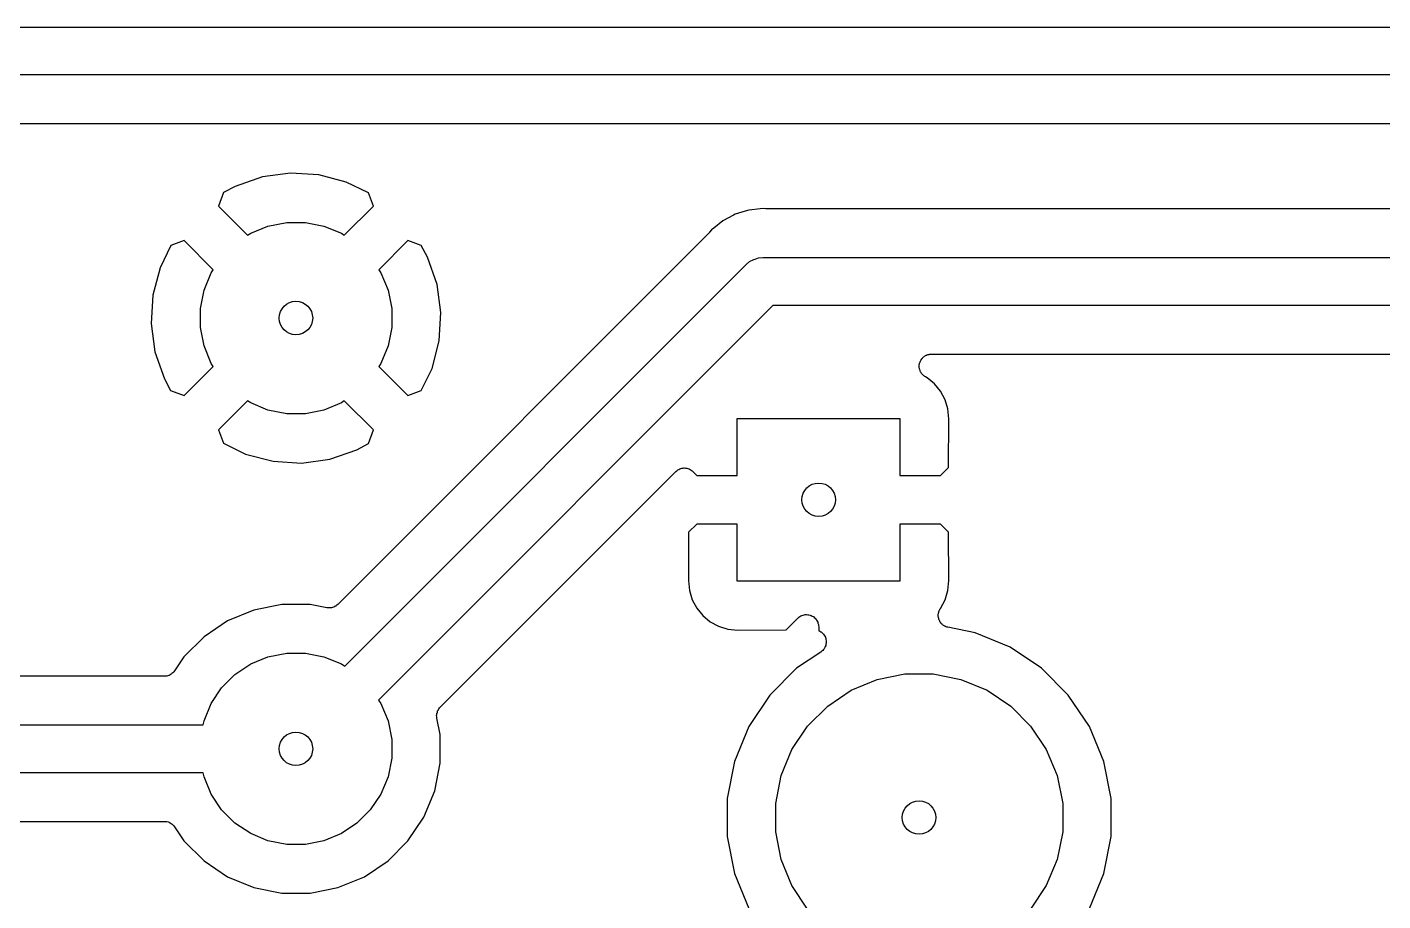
# Model space of a CAD drawing. Extents: x 1.5 to 15, y -8.3 to -3.1.
# Drawn here: x 11.07 to 11.628, y -3.479 to -3.12 of the extents above; entities that cross this region are included whole.
import ezdxf

# ---------------------------------------------------------------- set-up
doc = ezdxf.new("R2010")
doc.units = 0
doc.header["$MEASUREMENT"] = 0
doc.layers.add('BLACK', color=7, linetype='CONTINUOUS')

msp = doc.modelspace()

# ---------------------------------------------------------------- linework, layer by layer
at = {"layer": 'BLACK', "linetype": 'CONTINUOUS'}
for p, q in [((6.51743, -3.12008), (12.5717, -3.12008)), ((12.5681, -3.13976), (6.52102, -3.13976)), ((10.2319, -3.15976), (12.5577, -3.15976)), ((11.1668, -3.18172), (11.1556, -3.18557)), ((11.1784, -3.18013), (11.1668, -3.18172)), ((11.19, -3.18083), (11.1784, -3.18013)), ((11.2013, -3.1838), (11.19, -3.18083)), ((11.2105, -3.18824), (11.2013, -3.1838)), ((11.1508, -3.18814), (11.1488, -3.19376)), ((11.1556, -3.18557), (11.1508, -3.18814)), ((11.2125, -3.19376), (11.2105, -3.18824)), ((11.1488, -3.19376), (11.1607, -3.2057)), ((11.2005, -3.2057), (11.2125, -3.19376)), ((11.3654, -3.19578), (11.3613, -3.19702)), ((11.367, -3.19531), (11.3654, -3.19578)), ((11.3654, -3.19578), (11.3654, -3.19578)), ((11.3671, -3.1953), (11.367, -3.19531)), ((11.3716, -3.19486), (11.3671, -3.1953)), ((11.3671, -3.1953), (11.3671, -3.1953)), ((11.3728, -3.19474), (11.3716, -3.19486)), ((11.3716, -3.19486), (11.3716, -3.19486)), ((11.374, -3.19486), (11.3728, -3.19474)), ((11.3742, -3.19486), (11.374, -3.19486)), ((11.3745, -3.19488), (11.3742, -3.19486)), ((12.2631, -3.19488), (11.3745, -3.19488)), ((11.3745, -3.19488), (11.3745, -3.19488)), ((11.162, -3.20485), (11.1691, -3.20189)), ((11.1691, -3.20189), (11.1768, -3.20037)), ((11.1768, -3.20037), (11.1845, -3.20037)), ((11.1845, -3.20037), (11.1921, -3.20189)), ((11.1921, -3.20189), (11.1993, -3.20485)), ((11.3562, -3.19979), (11.3526, -3.20274)), ((11.3607, -3.19738), (11.3562, -3.19979)), ((11.3613, -3.19702), (11.3607, -3.19738)), ((11.3607, -3.19738), (11.3607, -3.19738)), ((11.1607, -3.2057), (11.162, -3.20485)), ((11.3505, -3.20483), (11.1978, -3.35753)), ((11.1993, -3.20485), (11.2005, -3.2057)), ((11.3506, -3.20467), (11.3505, -3.20483)), ((11.3508, -3.20452), (11.3506, -3.20467)), ((11.3516, -3.20352), (11.3508, -3.20447)), ((11.3508, -3.20447), (11.3508, -3.20452)), ((11.3526, -3.20274), (11.3516, -3.20352)), ((11.3526, -3.20274), (11.3526, -3.20274)), ((11.1291, -3.20989), (11.1247, -3.21903)), ((11.1346, -3.2079), (11.1291, -3.20989)), ((11.1466, -3.21984), (11.1346, -3.2079)), ((11.2266, -3.2079), (11.2147, -3.21984)), ((11.2322, -3.20993), (11.2266, -3.2079)), ((11.2348, -3.21474), (11.2322, -3.20993)), ((11.2007, -3.38295), (11.3655, -3.21811)), ((11.2387, -3.22588), (11.2348, -3.21474)), ((11.3655, -3.21811), (11.3658, -3.21773)), ((11.3658, -3.21773), (11.3673, -3.2165)), ((11.3673, -3.2165), (11.369, -3.21559)), ((11.369, -3.21559), (11.3695, -3.21545)), ((11.3695, -3.21545), (11.3709, -3.21502)), ((11.3709, -3.21502), (11.3728, -3.21483)), ((11.3728, -3.21483), (11.3733, -3.21488)), ((11.3733, -3.21488), (12.2643, -3.21488)), ((11.1247, -3.21903), (11.1217, -3.23034)), ((11.1428, -3.22826), (11.1457, -3.2211)), ((11.1457, -3.2211), (11.1466, -3.21984)), ((11.2147, -3.21984), (11.2155, -3.2211)), ((11.2155, -3.2211), (11.2185, -3.22826)), ((11.1413, -3.23587), (11.1428, -3.22826)), ((11.2185, -3.22826), (11.22, -3.23587)), ((11.2402, -3.23747), (11.2387, -3.22588)), ((11.1217, -3.23034), (11.121, -3.24202)), ((11.3769, -3.23457), (11.2146, -3.39687)), ((12.2607, -3.23457), (11.3769, -3.23457)), ((11.1413, -3.24362), (11.1413, -3.23587)), ((11.22, -3.23587), (11.22, -3.24362)), ((11.2395, -3.24914), (11.2402, -3.23747)), ((11.121, -3.24202), (11.1226, -3.2536)), ((11.1428, -3.25123), (11.1413, -3.24362)), ((11.22, -3.24362), (11.2185, -3.25123)), ((11.1457, -3.25839), (11.1428, -3.25123)), ((11.2185, -3.25123), (11.2155, -3.25839)), ((11.2366, -3.26046), (11.2395, -3.24914)), ((11.1226, -3.2536), (11.1265, -3.26475)), ((11.4373, -3.25808), (11.4374, -3.25786)), ((11.4374, -3.25786), (11.4375, -3.25763)), ((11.4375, -3.25763), (11.4376, -3.25741)), ((11.4376, -3.25741), (11.4377, -3.25718)), ((11.4377, -3.25718), (11.4378, -3.25698)), ((11.4378, -3.25698), (11.4379, -3.25677)), ((11.4379, -3.25677), (11.4381, -3.25658)), ((11.4381, -3.25658), (11.4382, -3.25637)), ((11.4382, -3.25637), (11.4384, -3.2562)), ((11.4384, -3.2562), (11.4385, -3.25602)), ((11.4385, -3.25602), (11.4387, -3.25586)), ((11.4387, -3.25586), (11.4389, -3.25569)), ((11.4389, -3.25569), (11.4391, -3.25555)), ((11.4391, -3.25555), (11.4393, -3.2554)), ((11.4393, -3.2554), (11.4395, -3.25528)), ((11.4395, -3.25528), (11.4397, -3.25515)), ((11.4397, -3.25515), (11.4399, -3.25506)), ((11.4399, -3.25506), (11.4402, -3.25494)), ((11.4402, -3.25494), (11.4404, -3.25487)), ((11.4404, -3.25487), (11.4406, -3.25478)), ((11.4406, -3.25478), (11.4409, -3.25473)), ((11.4409, -3.25473), (11.4411, -3.25466)), ((11.4411, -3.25466), (11.4413, -3.25464)), ((11.4413, -3.25464), (11.4416, -3.25459)), ((11.4416, -3.25459), (11.4418, -3.25459)), ((11.4418, -3.25459), (11.4421, -3.25457)), ((11.4421, -3.25457), (11.7863, -3.25457)), ((11.1346, -3.27159), (11.1466, -3.25965)), ((11.1466, -3.25965), (11.1457, -3.25839)), ((11.2155, -3.25839), (11.2147, -3.25965)), ((11.2147, -3.25965), (11.2266, -3.27159)), ((11.2321, -3.26959), (11.2366, -3.26046)), ((11.4371, -3.2588), (11.4372, -3.25856)), ((11.4371, -3.25903), (11.4371, -3.2588)), ((11.4371, -3.25928), (11.4371, -3.25903)), ((11.4371, -3.25953), (11.4371, -3.25928)), ((11.4371, -3.25977), (11.4371, -3.25953)), ((11.4371, -3.26001), (11.4371, -3.25977)), ((11.4371, -3.26025), (11.4371, -3.26001)), ((11.4372, -3.2605), (11.4371, -3.26025)), ((11.4372, -3.25832), (11.4373, -3.25808)), ((11.4372, -3.25856), (11.4372, -3.25832)), ((11.4372, -3.26073), (11.4372, -3.2605)), ((11.4373, -3.26097), (11.4372, -3.26073)), ((11.4374, -3.2612), (11.4373, -3.26097)), ((11.4374, -3.26144), (11.4374, -3.2612)), ((11.4375, -3.26165), (11.4374, -3.26144)), ((11.4376, -3.26187), (11.4375, -3.26165)), ((11.4378, -3.26208), (11.4376, -3.26187)), ((11.4379, -3.2623), (11.4378, -3.26208)), ((11.438, -3.26249), (11.4379, -3.2623)), ((11.4382, -3.26269), (11.438, -3.26249)), ((11.4383, -3.26287), (11.4382, -3.26269)), ((11.4385, -3.26307), (11.4383, -3.26287)), ((11.4387, -3.26322), (11.4385, -3.26307)), ((11.4388, -3.26339), (11.4387, -3.26322)), ((11.439, -3.26353), (11.4388, -3.26339)), ((11.1265, -3.26475), (11.129, -3.26956)), ((11.4392, -3.26369), (11.439, -3.26353)), ((11.4394, -3.26381), (11.4392, -3.26369)), ((11.4396, -3.26394), (11.4394, -3.26381)), ((11.4397, -3.26398), (11.4396, -3.26394)), ((11.4403, -3.26429), (11.4397, -3.26398)), ((11.4433, -3.26679), (11.4403, -3.26429)), ((11.4458, -3.26984), (11.4433, -3.26679)), ((11.129, -3.26956), (11.1346, -3.27159)), ((11.1607, -3.27379), (11.1488, -3.28573)), ((11.162, -3.27463), (11.1607, -3.27379)), ((11.2005, -3.27379), (11.1993, -3.27463)), ((11.2125, -3.28573), (11.2005, -3.27379)), ((11.2266, -3.27159), (11.2321, -3.26959)), ((11.4477, -3.27331), (11.4458, -3.26984)), ((11.4488, -3.27708), (11.4477, -3.27331)), ((11.1691, -3.2776), (11.162, -3.27463)), ((11.1768, -3.27911), (11.1691, -3.2776)), ((11.1845, -3.27911), (11.1768, -3.27911)), ((11.1921, -3.2776), (11.1845, -3.27911)), ((11.1993, -3.27463), (11.1921, -3.2776)), ((11.4493, -3.28124), (11.4488, -3.27708)), ((11.1488, -3.28573), (11.1508, -3.29125)), ((11.2104, -3.29135), (11.2125, -3.28573)), ((11.3622, -3.30447), (11.3622, -3.281)), ((11.3622, -3.281), (11.4291, -3.281)), ((11.4291, -3.281), (11.4291, -3.30447)), ((11.4491, -3.30114), (11.4493, -3.28124)), ((11.1508, -3.29125), (11.1599, -3.29569)), ((11.1599, -3.29569), (11.1712, -3.29866)), ((11.1945, -3.29777), (11.2056, -3.29392)), ((11.2056, -3.29392), (11.2104, -3.29135)), ((11.1712, -3.29866), (11.1829, -3.29936)), ((11.1829, -3.29936), (11.1945, -3.29777)), ((11.3373, -3.30254), (11.3376, -3.30224)), ((11.3376, -3.30224), (11.3377, -3.30223)), ((11.3377, -3.30222), (11.3381, -3.302)), ((11.3377, -3.30223), (11.3377, -3.30222)), ((11.3381, -3.302), (11.3385, -3.30178)), ((11.3385, -3.30177), (11.339, -3.30164)), ((11.3385, -3.30178), (11.3385, -3.30177)), ((11.3385, -3.30178), (11.3385, -3.30178)), ((11.339, -3.30164), (11.3394, -3.30151)), ((11.3394, -3.30151), (11.3395, -3.3015)), ((11.3395, -3.3015), (11.34, -3.30146)), ((11.3395, -3.3015), (11.3395, -3.3015)), ((11.34, -3.30146), (11.3404, -3.30141)), ((11.3404, -3.30141), (11.3404, -3.30142)), ((11.3404, -3.30142), (11.3405, -3.30141)), ((11.3405, -3.30141), (11.3409, -3.30147)), ((11.3409, -3.30147), (11.3414, -3.30151)), ((11.3414, -3.30151), (11.3414, -3.30152)), ((11.3414, -3.30152), (11.3414, -3.30152)), ((11.3414, -3.30152), (11.3419, -3.30166)), ((11.3419, -3.30166), (11.3423, -3.3018)), ((11.3423, -3.3018), (11.3423, -3.30181)), ((11.3423, -3.30181), (11.3424, -3.30181)), ((11.3424, -3.30181), (11.3428, -3.30204)), ((11.3428, -3.30204), (11.3432, -3.30226)), ((11.3432, -3.30226), (11.3432, -3.30227)), ((11.3432, -3.30227), (11.3432, -3.30228)), ((11.3432, -3.30228), (11.3436, -3.30258)), ((11.4458, -3.30447), (11.4491, -3.30114)), ((11.24, -3.39973), (11.3369, -3.30288)), ((11.3369, -3.30283), (11.3373, -3.30254)), ((11.3369, -3.30285), (11.3369, -3.30283)), ((11.3369, -3.30288), (11.3369, -3.30285)), ((11.3369, -3.30285), (11.3369, -3.30285)), ((11.3369, -3.30285), (11.3369, -3.30285)), ((11.3436, -3.30258), (11.3439, -3.30288)), ((11.3439, -3.30288), (11.3455, -3.30447)), ((11.3455, -3.30447), (11.3622, -3.30447)), ((11.4291, -3.30447), (11.4458, -3.30447)), ((11.3455, -3.32447), (11.3422, -3.3278)), ((11.3622, -3.32447), (11.3455, -3.32447)), ((11.3622, -3.34793), (11.3622, -3.32447)), ((11.4458, -3.32447), (11.4291, -3.32447)), ((11.4291, -3.32447), (11.4291, -3.34793)), ((11.4491, -3.3278), (11.4458, -3.32447)), ((11.3422, -3.3278), (11.3421, -3.3477)), ((11.4493, -3.3477), (11.4491, -3.3278)), ((11.3421, -3.3477), (11.3425, -3.35185)), ((11.3425, -3.35185), (11.3436, -3.35562)), ((11.4291, -3.34793), (11.3622, -3.34793)), ((11.4477, -3.35562), (11.4488, -3.35185)), ((11.4488, -3.35185), (11.4493, -3.3477)), ((11.1748, -3.35754), (11.1633, -3.35982)), ((11.1865, -3.35754), (11.1748, -3.35754)), ((11.1933, -3.3589), (11.1865, -3.35754)), ((11.197, -3.35819), (11.1966, -3.3584)), ((11.1974, -3.35787), (11.197, -3.35816)), ((11.197, -3.35816), (11.197, -3.35817)), ((11.197, -3.35817), (11.197, -3.35819)), ((11.1978, -3.35758), (11.1974, -3.35787)), ((11.1978, -3.35753), (11.1978, -3.35754)), ((11.1978, -3.35754), (11.1978, -3.35754)), ((11.1978, -3.35754), (11.1978, -3.35754)), ((11.1978, -3.35754), (11.1978, -3.35758)), ((11.3436, -3.35562), (11.3455, -3.3591)), ((11.4458, -3.3592), (11.4477, -3.35562)), ((11.1633, -3.35982), (11.1525, -3.3643)), ((11.1938, -3.35894), (11.1933, -3.3589)), ((11.1942, -3.35899), (11.1938, -3.35894)), ((11.1943, -3.35899), (11.1942, -3.35899)), ((11.1942, -3.35899), (11.1942, -3.35899)), ((11.1947, -3.35895), (11.1943, -3.35899)), ((11.1952, -3.35891), (11.1947, -3.35895)), ((11.1957, -3.35876), (11.1952, -3.3589)), ((11.1952, -3.3589), (11.1952, -3.3589)), ((11.1952, -3.3589), (11.1952, -3.35891)), ((11.1961, -3.35863), (11.1957, -3.35876)), ((11.1962, -3.35862), (11.1961, -3.35863)), ((11.1966, -3.3584), (11.1962, -3.35862)), ((11.1962, -3.35862), (11.1962, -3.35862)), ((11.3455, -3.3591), (11.348, -3.36214)), ((11.348, -3.36214), (11.351, -3.36464)), ((11.3823, -3.36794), (11.3871, -3.36315)), ((11.3871, -3.36315), (11.3872, -3.36311)), ((11.3872, -3.3631), (11.3876, -3.3628)), ((11.3872, -3.36311), (11.3872, -3.3631)), ((11.3872, -3.36311), (11.3872, -3.36311)), ((11.3872, -3.36311), (11.3872, -3.36311)), ((11.3876, -3.3628), (11.3879, -3.3625)), ((11.3879, -3.36249), (11.3884, -3.36227)), ((11.3879, -3.3625), (11.3879, -3.36249)), ((11.3879, -3.3625), (11.3879, -3.3625)), ((11.3884, -3.36227), (11.3888, -3.36205)), ((11.3888, -3.36204), (11.3893, -3.36191)), ((11.3888, -3.36205), (11.3888, -3.36204)), ((11.3888, -3.36204), (11.3888, -3.36204)), ((11.3893, -3.36191), (11.3897, -3.36177)), ((11.3897, -3.36177), (11.3902, -3.36173)), ((11.3897, -3.36177), (11.3897, -3.36177)), ((11.3897, -3.36177), (11.3897, -3.36177)), ((11.3902, -3.36173), (11.3907, -3.36168)), ((11.3907, -3.36168), (11.3907, -3.36168)), ((11.3907, -3.36168), (11.3907, -3.36168)), ((11.3907, -3.36168), (11.3912, -3.36174)), ((11.3912, -3.36174), (11.3917, -3.36179)), ((11.3917, -3.36179), (11.3917, -3.36179)), ((11.3917, -3.36179), (11.3917, -3.36179)), ((11.3917, -3.36179), (11.3922, -3.36193)), ((11.3922, -3.36193), (11.3926, -3.36207)), ((11.3926, -3.36207), (11.3926, -3.36208)), ((11.3926, -3.36208), (11.3926, -3.36208)), ((11.3926, -3.36208), (11.393, -3.36231)), ((11.393, -3.36231), (11.3935, -3.36254)), ((11.3935, -3.36254), (11.3935, -3.36254)), ((11.3935, -3.36254), (11.3935, -3.36255)), ((11.3935, -3.36255), (11.3939, -3.36286)), ((11.3939, -3.36286), (11.3942, -3.36316)), ((11.3942, -3.36316), (11.3942, -3.36317)), ((11.3942, -3.36317), (11.3942, -3.36317)), ((11.3942, -3.36317), (11.3945, -3.36355)), ((11.3945, -3.36355), (11.3948, -3.36392)), ((11.4449, -3.36154), (11.445, -3.36128)), ((11.4449, -3.36177), (11.4449, -3.36154)), ((11.4449, -3.362), (11.4449, -3.36177)), ((11.4449, -3.36226), (11.4449, -3.362)), ((11.4449, -3.36251), (11.4449, -3.36226)), ((11.445, -3.36274), (11.4449, -3.36251)), ((11.445, -3.36103), (11.4451, -3.36081)), ((11.445, -3.36128), (11.445, -3.36103)), ((11.445, -3.36297), (11.445, -3.36274)), ((11.4451, -3.36322), (11.445, -3.36297)), ((11.4451, -3.36058), (11.4452, -3.36034)), ((11.4451, -3.36081), (11.4451, -3.36058)), ((11.4451, -3.36347), (11.4451, -3.36322)), ((11.4452, -3.36369), (11.4451, -3.36347)), ((11.4452, -3.36034), (11.4453, -3.3601)), ((11.4453, -3.36391), (11.4452, -3.36369)), ((11.4453, -3.3601), (11.4454, -3.35989)), ((11.4454, -3.35989), (11.4455, -3.35968)), ((11.4455, -3.35968), (11.4456, -3.35947)), ((11.4456, -3.35947), (11.4458, -3.35924)), ((11.4458, -3.35924), (11.4458, -3.3592)), ((11.1525, -3.3643), (11.1428, -3.37079)), ((11.351, -3.36464), (11.3545, -3.3665)), ((11.3545, -3.3665), (11.3583, -3.36764)), ((11.3583, -3.36764), (11.3624, -3.36805)), ((11.3624, -3.36805), (11.3823, -3.36794)), ((11.3948, -3.36392), (11.3948, -3.36392)), ((11.3948, -3.36392), (11.3948, -3.36393)), ((11.3948, -3.36393), (11.3951, -3.36436)), ((11.3951, -3.36436), (11.3953, -3.36478)), ((11.3953, -3.36478), (11.3953, -3.36479)), ((11.3953, -3.36479), (11.3953, -3.36479)), ((11.3953, -3.36479), (11.3954, -3.36526)), ((11.3954, -3.36526), (11.3956, -3.36571)), ((11.3956, -3.36571), (11.3956, -3.36572)), ((11.3956, -3.36572), (11.3956, -3.36573)), ((11.3956, -3.36573), (11.3956, -3.36622)), ((11.3956, -3.36622), (11.3957, -3.36668)), ((11.3957, -3.36668), (11.3957, -3.36829)), ((11.3957, -3.36829), (11.3958, -3.36833)), ((11.3958, -3.36833), (11.3958, -3.36834)), ((11.3958, -3.36834), (11.3958, -3.36834)), ((11.3958, -3.36834), (11.3962, -3.36857)), ((11.3962, -3.36857), (11.3966, -3.3688)), ((11.3966, -3.3688), (11.3967, -3.3688)), ((11.3967, -3.3688), (11.3967, -3.36881)), ((11.3967, -3.36881), (11.397, -3.36912)), ((11.397, -3.36912), (11.3974, -3.36943)), ((11.3974, -3.36943), (11.3974, -3.36943)), ((11.3974, -3.36943), (11.3974, -3.36943)), ((11.3974, -3.36943), (11.3977, -3.36981)), ((11.4454, -3.36414), (11.4453, -3.36391)), ((11.4455, -3.36437), (11.4454, -3.36414)), ((11.4456, -3.36457), (11.4455, -3.36437)), ((11.4457, -3.36477), (11.4456, -3.36457)), ((11.4459, -3.36497), (11.4457, -3.36477)), ((11.446, -3.36519), (11.4459, -3.36497)), ((11.4462, -3.36535), (11.446, -3.36519)), ((11.4463, -3.36553), (11.4462, -3.36535)), ((11.4465, -3.3657), (11.4463, -3.36553)), ((11.4467, -3.36588), (11.4465, -3.3657)), ((11.4469, -3.36601), (11.4467, -3.36588)), ((11.4471, -3.36616), (11.4469, -3.36601)), ((11.4473, -3.36629), (11.4471, -3.36616)), ((11.4475, -3.36643), (11.4473, -3.36629)), ((11.4477, -3.36652), (11.4475, -3.36643)), ((11.4479, -3.36663), (11.4477, -3.36652)), ((11.4482, -3.36671), (11.4479, -3.36663)), ((11.4484, -3.36681), (11.4482, -3.36671)), ((11.4486, -3.36686), (11.4484, -3.36681)), ((11.4489, -3.36693), (11.4486, -3.36686)), ((11.4489, -3.36694), (11.4489, -3.36693)), ((11.4601, -3.36916), (11.4489, -3.36694)), ((11.4745, -3.37512), (11.4601, -3.36916)), ((11.1428, -3.37079), (11.1345, -3.37906)), ((11.3977, -3.36981), (11.398, -3.37018)), ((11.398, -3.37018), (11.398, -3.37019)), ((11.398, -3.37019), (11.398, -3.3702)), ((11.398, -3.3702), (11.3982, -3.37062)), ((11.3982, -3.37062), (11.3985, -3.37105)), ((11.3984, -3.37487), (11.3982, -3.3753)), ((11.3986, -3.3744), (11.3984, -3.37486)), ((11.3984, -3.37486), (11.3984, -3.37486)), ((11.3984, -3.37486), (11.3984, -3.37487)), ((11.3985, -3.37105), (11.3985, -3.37105)), ((11.3985, -3.37105), (11.3985, -3.37106)), ((11.3985, -3.37106), (11.3986, -3.37152)), ((11.3986, -3.37152), (11.3987, -3.37198)), ((11.3987, -3.37394), (11.3986, -3.3744)), ((11.3987, -3.37198), (11.3987, -3.37199)), ((11.3987, -3.37199), (11.3987, -3.372)), ((11.3987, -3.372), (11.3988, -3.37247)), ((11.3988, -3.37345), (11.3987, -3.37393)), ((11.3987, -3.37393), (11.3987, -3.37393)), ((11.3987, -3.37393), (11.3987, -3.37394)), ((11.3988, -3.37247), (11.3988, -3.37295)), ((11.3988, -3.37295), (11.3988, -3.37296)), ((11.3988, -3.37296), (11.3988, -3.37297)), ((11.3988, -3.37297), (11.3988, -3.37345)), ((11.1345, -3.37906), (11.1307, -3.38484)), ((11.162, -3.38202), (11.1691, -3.37905)), ((11.1691, -3.37905), (11.1768, -3.37754)), ((11.1768, -3.37754), (11.1845, -3.37754)), ((11.1845, -3.37754), (11.1921, -3.37905)), ((11.1921, -3.37905), (11.1993, -3.38202)), ((11.3966, -3.37709), (11.3866, -3.38377)), ((11.397, -3.37679), (11.3966, -3.37709)), ((11.3974, -3.37648), (11.397, -3.37679)), ((11.3977, -3.3761), (11.3974, -3.37647)), ((11.3974, -3.37647), (11.3974, -3.37648)), ((11.3974, -3.37648), (11.3974, -3.37648)), ((11.398, -3.37573), (11.3977, -3.3761)), ((11.3982, -3.3753), (11.398, -3.37572)), ((11.398, -3.37572), (11.398, -3.37572)), ((11.398, -3.37572), (11.398, -3.37573)), ((11.4874, -3.38377), (11.4745, -3.37512)), ((11.1296, -3.38594), (11.1293, -3.38623)), ((11.13, -3.38565), (11.1296, -3.38594)), ((11.1303, -3.38526), (11.13, -3.38561)), ((11.13, -3.38561), (11.13, -3.38563)), ((11.13, -3.38563), (11.13, -3.38565)), ((11.1306, -3.3849), (11.1303, -3.38526)), ((11.1307, -3.38484), (11.1306, -3.38486)), ((11.1306, -3.38486), (11.1306, -3.38486)), ((11.1306, -3.38486), (11.1306, -3.38486)), ((11.1306, -3.38486), (11.1306, -3.3849)), ((11.1555, -3.38633), (11.162, -3.38202)), ((11.1993, -3.38202), (11.2007, -3.38295)), ((11.3866, -3.38377), (11.3756, -3.39478)), ((11.4198, -3.38839), (11.4312, -3.38612)), ((11.4312, -3.38612), (11.4428, -3.38612)), ((11.4428, -3.38612), (11.4542, -3.38839)), ((11.4984, -3.39478), (11.4874, -3.38377)), ((11.1265, -3.38707), (10.9789, -3.38707)), ((11.127, -3.38702), (11.1265, -3.38707)), ((11.1274, -3.38698), (11.127, -3.38702)), ((11.1275, -3.38697), (11.1274, -3.38697)), ((11.1274, -3.38697), (11.1274, -3.38698)), ((11.1279, -3.38684), (11.1275, -3.38697)), ((11.1284, -3.38671), (11.1279, -3.38684)), ((11.1288, -3.38647), (11.1284, -3.38669)), ((11.1284, -3.38669), (11.1284, -3.3867)), ((11.1284, -3.3867), (11.1284, -3.38671)), ((11.1292, -3.38626), (11.1288, -3.38647)), ((11.1293, -3.38623), (11.1292, -3.38624)), ((11.1292, -3.38624), (11.1292, -3.38626)), ((11.15, -3.39181), (11.1555, -3.38633)), ((11.409, -3.39284), (11.4198, -3.38839)), ((11.4542, -3.38839), (11.465, -3.39284)), ((11.1457, -3.39826), (11.15, -3.39181)), ((11.2146, -3.39687), (11.2155, -3.39826)), ((11.3756, -3.39478), (11.367, -3.40773)), ((11.3994, -3.39931), (11.409, -3.39284)), ((11.465, -3.39284), (11.4747, -3.39931)), ((11.5071, -3.40773), (11.4984, -3.39478)), ((11.1428, -3.40543), (11.1457, -3.39826)), ((11.2155, -3.39826), (11.2185, -3.40543)), ((11.2385, -3.4032), (11.2386, -3.40274)), ((11.2386, -3.40228), (11.2387, -3.40226)), ((11.2386, -3.40274), (11.2386, -3.40228)), ((11.2387, -3.40223), (11.2388, -3.40179)), ((11.2387, -3.40226), (11.2387, -3.40223)), ((11.2388, -3.40179), (11.2389, -3.40135)), ((11.2389, -3.4013), (11.2392, -3.40089)), ((11.2389, -3.40132), (11.2389, -3.4013)), ((11.2389, -3.40135), (11.2389, -3.40132)), ((11.2392, -3.40089), (11.2394, -3.40049)), ((11.2394, -3.40045), (11.2397, -3.40009)), ((11.2394, -3.40047), (11.2394, -3.40045)), ((11.2394, -3.40049), (11.2394, -3.40047)), ((11.2397, -3.40009), (11.24, -3.39973)), ((11.3911, -3.40753), (11.3994, -3.39931)), ((11.4747, -3.39931), (11.4829, -3.40753)), ((10.9629, -3.40707), (11.1424, -3.40707)), ((11.1424, -3.40707), (11.1428, -3.40543)), ((11.2185, -3.40543), (11.22, -3.41303)), ((11.2385, -3.40323), (11.2385, -3.4032)), ((11.2385, -3.40325), (11.2385, -3.40323)), ((11.2386, -3.40371), (11.2385, -3.40325)), ((11.2386, -3.40417), (11.2386, -3.40371)), ((11.2386, -3.40422), (11.2386, -3.40417)), ((11.2386, -3.40424), (11.2386, -3.40422)), ((11.2386, -3.40422), (11.2386, -3.40422)), ((11.2386, -3.40422), (11.2386, -3.40422)), ((11.24, -3.41106), (11.2386, -3.40424)), ((11.367, -3.40773), (11.361, -3.42212)), ((11.3847, -3.4172), (11.3911, -3.40753)), ((11.4829, -3.40753), (11.4893, -3.4172)), ((11.513, -3.42212), (11.5071, -3.40773)), ((11.22, -3.41303), (11.22, -3.42079)), ((11.24, -3.42276), (11.24, -3.41106)), ((11.3802, -3.42795), (11.3847, -3.4172)), ((11.4893, -3.4172), (11.4938, -3.42795)), ((11.22, -3.42079), (11.2185, -3.42839)), ((11.2377, -3.43423), (11.24, -3.42276)), ((11.361, -3.42212), (11.358, -3.43739)), ((11.5161, -3.43739), (11.513, -3.42212)), ((11.1424, -3.42675), (10.9629, -3.42675)), ((11.1428, -3.42839), (11.1424, -3.42675)), ((11.1457, -3.43556), (11.1428, -3.42839)), ((11.2185, -3.42839), (11.2155, -3.43556)), ((11.378, -3.43936), (11.3802, -3.42795)), ((11.4938, -3.42795), (11.4961, -3.43936)), ((11.15, -3.44201), (11.1457, -3.43556)), ((11.2155, -3.43556), (11.2112, -3.44201)), ((11.2332, -3.44503), (11.2377, -3.43423)), ((11.358, -3.43739), (11.358, -3.45296)), ((11.378, -3.45099), (11.378, -3.43936)), ((11.4961, -3.43936), (11.4961, -3.45099)), ((11.5161, -3.45296), (11.5161, -3.43739)), ((10.9789, -3.44675), (11.1265, -3.44675)), ((11.1265, -3.44675), (11.1265, -3.44675)), ((11.1265, -3.44675), (11.1265, -3.44675)), ((11.1265, -3.44675), (11.1265, -3.44675)), ((11.1265, -3.44675), (11.1266, -3.44675)), ((11.1266, -3.44675), (11.127, -3.4468)), ((11.127, -3.4468), (11.1275, -3.44685)), ((11.1275, -3.44685), (11.1275, -3.44686)), ((11.1275, -3.44686), (11.1275, -3.44686)), ((11.1275, -3.44686), (11.128, -3.447)), ((11.128, -3.447), (11.1284, -3.44714)), ((11.1284, -3.44714), (11.1284, -3.44715)), ((11.1284, -3.44715), (11.1285, -3.44716)), ((11.1285, -3.44716), (11.1289, -3.44738)), ((11.1289, -3.44738), (11.1293, -3.4476)), ((11.1555, -3.44749), (11.15, -3.44201)), ((11.162, -3.4518), (11.1555, -3.44749)), ((11.2057, -3.44749), (11.1993, -3.4518)), ((11.2112, -3.44201), (11.2057, -3.44749)), ((11.2267, -3.45476), (11.2332, -3.44503)), ((11.1293, -3.4476), (11.1293, -3.44761)), ((11.1293, -3.44761), (11.1293, -3.44763)), ((11.1293, -3.44763), (11.1297, -3.44793)), ((11.1297, -3.44793), (11.13, -3.44822)), ((11.13, -3.44822), (11.13, -3.44824)), ((11.13, -3.44824), (11.1301, -3.44825)), ((11.1301, -3.44825), (11.1304, -3.44862)), ((11.1304, -3.44862), (11.1307, -3.44897)), ((11.1307, -3.44897), (11.1345, -3.45476)), ((11.1691, -3.45477), (11.162, -3.4518)), ((11.1993, -3.4518), (11.1921, -3.45477)), ((11.358, -3.45296), (11.361, -3.46824)), ((11.3802, -3.4624), (11.378, -3.45099)), ((11.4961, -3.45099), (11.4938, -3.4624)), ((11.513, -3.46824), (11.5161, -3.45296)), ((11.1345, -3.45476), (11.1428, -3.46303)), ((11.1768, -3.45628), (11.1691, -3.45477)), ((11.1845, -3.45628), (11.1768, -3.45628)), ((11.1921, -3.45477), (11.1845, -3.45628)), ((11.2185, -3.46303), (11.2267, -3.45476)), ((11.1428, -3.46303), (11.1525, -3.46952)), ((11.2088, -3.46952), (11.2185, -3.46303)), ((11.3847, -3.47315), (11.3802, -3.4624)), ((11.4938, -3.4624), (11.4893, -3.47315)), ((11.1525, -3.46952), (11.1633, -3.474)), ((11.1979, -3.474), (11.2088, -3.46952)), ((11.361, -3.46824), (11.367, -3.48262)), ((11.5071, -3.48262), (11.513, -3.46824)), ((11.1633, -3.474), (11.1748, -3.47628)), ((11.1865, -3.47628), (11.1979, -3.474)), ((11.3911, -3.48282), (11.3847, -3.47315)), ((11.4893, -3.47315), (11.4829, -3.48282)), ((11.1748, -3.47628), (11.1865, -3.47628))]:
    msp.add_line(p, q, dxfattribs=at)
at = {"layer": 'BLACK'}
for centre in [(11.1806, -3.23974), (11.3957, -3.31447), (11.1806, -3.41691), (11.437, -3.44518)]:
    msp.add_circle(centre, 0.00689, dxfattribs=at)

doc.saveas('drawing.dxf')
